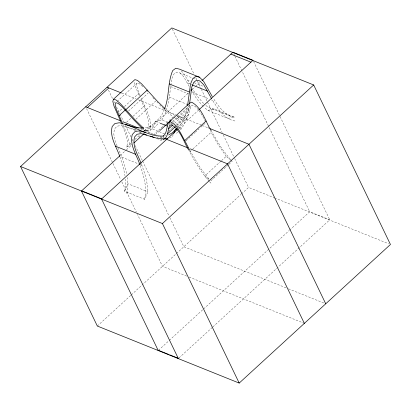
<?xml version="1.0" encoding="UTF-8"?>
<svg xmlns="http://www.w3.org/2000/svg" width="411" height="411" viewBox="0 0 411 411"><rect width="100%" height="100%" fill="white"/><g stroke="black" fill="none" stroke-linecap="round" stroke-linejoin="round"><path stroke-width="0.31" stroke-dasharray="2.06 1.54" d="M189.111 104.928C188.736 111.761 184.457 122.082 176.237 115.578M189.481 104.512C187.914 113.611 186.147 123.418 179.91 130.611M187.252 107.127C185.556 114.71 183.506 123.089 177.316 128.33M141.559 164.477C144.857 173.231 147.6 182.371 147.914 191.783L144.58 199.304L124.523 191.243L125.447 185.669L125.386 179.191M126.86 193.555C128.242 188.305 128.047 182.797 127.323 177.465M144.58 199.304C147.323 187.765 143.871 175.846 140.007 164.975M198.57 109.973L195.323 106.475L192.682 105.159L190.827 106.11C189.111 111.052 189.492 120.433 182.258 120.5L176.699 115.959M142.858 86.613L139.463 83.762L137.125 83.079L136.493 85.01L137.608 89.434L140.392 96.046M164.282 109.526C162.494 114.109 160.033 118.933 155.517 121.343C153.072 125.088 148.844 127.42 144.436 127.867M124.523 191.243L127.862 183.717L147.914 191.783M167.739 122.391L161.842 120.017L155.517 121.343L152.183 128.869L165.16 134.084M173.262 134.618L172.24 136.93L169.466 138.029M131.535 144.071L129.681 145.777L126.639 147.056C129.121 139.391 124.143 131.412 121.872 124.22M144.302 130.873L148.022 127.461L148.525 126.475L148.597 121.389L146.506 113.277L140.49 98.203M150.308 130.873C152.959 119.385 144.698 107.749 140.947 97.253M161.842 120.017L165.612 112.45L167.775 105.139L169.424 96.446L171.68 79.138L173.725 74.232L176.53 72.115L179.905 72.937L192.291 77.915M157.742 123.911C154.793 128.473 149.321 130.816 144.004 130.796M117.14 101.389L137.125 83.079M117.525 112.922L122.637 108.237M124.497 106.536L138.44 93.759L135.404 86.557L134.191 81.738M128.576 111.006L148.099 93.122M126.557 122.247L131.207 117.988M133.066 116.282L144.687 105.637M135.866 119.247L155.851 100.936M126.639 147.056L130.826 143.223M135.008 139.391L140.12 134.705M138.975 137.259L139.904 136.406M145.484 131.294L151.058 126.182L148.022 127.461M120.259 155.45L125.905 150.277M126.377 149.845L131.551 145.098M144.256 133.462L145.669 132.167M146.609 131.304L188.315 93.086M192.101 89.624L194.937 87.024M195.41 86.593L200.136 82.262M152.748 135.599L151.818 136.452L153.339 135.81M153.211 135.173L173.201 116.858L167 112.064L158.507 103.783M155.322 134.746L159.504 130.914M168.613 124.959L170.473 123.254M172.327 121.553L188.598 106.644M170.842 124.425L172.702 122.719M173.165 122.293L190.827 106.11M174.536 123.357L189.877 109.305M168.818 131.047L173.468 126.788M175.728 124.723L185.551 115.717M176.843 125.304L188.926 114.232M160.876 140.089L162.273 138.815M162.735 138.389L165.993 135.409M176.679 125.612L182.258 120.5M177.809 126.824L186.738 118.64M178.749 128.294L198.446 110.246M186.019 140.798L194.85 132.707M195.317 132.28L199.037 128.874M200.892 127.174L205.079 123.341M189.677 151.911L192.466 149.357M192.934 148.931L211.059 132.321M221.041 161.061L204.77 175.965L208.937 179.371M221.503 160.634L226.153 156.375L231.244 160.537M210.792 180.886L228.454 164.703M228.917 164.277L232.174 161.297L231.018 160.115M97.325 326.036L130.842 295.324M131.315 294.893L241.016 194.372M241.488 193.941L248.573 187.447L274.003 197.67M158.451 350.326L168.803 340.842M169.27 340.411L203.152 309.37M203.62 308.938L289.169 230.55M289.642 230.119L309.699 211.742L329.756 219.803L277.574 267.612M178.975 357.96L212.384 327.346M212.857 326.915L277.101 268.049M176.427 133.231L177.758 132.409M162.068 136.827L160.84 137.12L158.05 136.765M207.915 110.369L214.234 109.043L234.291 117.109L227.971 118.43L207.915 110.369L203.943 107.261M179.021 128.684L181.893 128.083L177.177 126.187M161.908 140.105L160.526 140.084L157.958 139.298M214.234 109.043C210.53 108.776 207.231 106.742 204.519 104.327M234.291 117.109L230.206 116.118L210.155 108.057M234.928 120.978C223.949 119.226 217.753 108.273 212.194 99.755M178.415 119.036L175.518 118.188L173.714 117.202M136.801 130.159L121.055 125.519L116.986 126.218L114.484 128.967L113.724 133.575L114.756 139.735L117.505 147.02M174.937 115.347L171.67 113.806L165.643 109.234M192.882 78.152L196.422 79.575M181.256 70.933L183.506 73.173L187.642 80.073L190.596 81.255M194.131 82.678L203.573 86.474M187.457 83.037L191.583 84.697M192.533 92.326L209.05 98.964M211.408 99.914L212.59 100.387M170.524 86.587L188.808 93.939M169.301 97.191L186.995 104.307M187.586 104.543L189.358 105.257M121.831 93.158L136.036 98.866M138.404 99.816L175.661 114.797M176.247 115.034L201.647 125.247M202.238 125.483L208.742 128.098M168.33 122.627L172.456 124.286M155.517 121.343L159.648 123.002M140.69 128.926L154.87 134.623M160.177 136.76L163.717 138.183M134.037 129.501L136.401 130.451M139.35 131.633L144.066 133.534M126.48 126.942L135.327 130.498M138.867 131.921L141.816 133.107M274.594 197.912L388.678 243.774M121.774 157.161L139.473 164.277M140.064 164.513L141.831 165.222M286.107 287.859L183.856 246.749L169.389 216.695M288.476 288.81L324.546 303.313M186.717 276.089L162.473 266.338L137.438 214.321M189.086 277.04L304.351 323.38M230.206 116.118C222.603 112.429 217.655 105.103 213.258 98.172M149.794 133.066L144.266 128.828M156.709 136.683L158.096 137.819M142.971 129.234L145.617 131.654M179.905 72.937L183.619 76.636L189.481 86.937M203.63 103.572L196.812 95.619L192.214 88.509M203.168 106.475L196.895 99.041L192.143 91.689M209.523 181.652L211.48 183.655M156.987 102.154L157.747 102.971M146.357 90.292L147.647 91.694M152.82 97.577L154.49 99.441M230.242 159.329L221.914 148.669L211.531 131.438M208.865 178.919L200.532 168.263L190.149 151.027M209.107 181.189C201.102 172.204 195.009 161.723 189.291 151.197M226.153 156.375L217.707 143.953L210.668 131.607M198.903 110.467L202.202 115.404L205.68 121.872M208.315 127.097L209.199 128.787M187.642 80.073L189.635 83.901M253.536 61.434L329.756 219.803M233.761 53.949L234.594 55.685M234.871 56.261L309.699 211.742M172.358 29.078L194.054 74.165M195.723 77.633L197.11 80.52M197.393 81.101L201.005 88.612M201.287 89.192L222.145 132.542M223.26 134.854L234.388 157.973M234.666 158.548L248.573 187.447M108.473 90.117L112.645 98.784M114.037 101.676L114.592 102.832M116.539 106.875L119.878 113.811M120.156 114.392L123.49 121.327M125.437 125.37L131.001 136.93M132.116 139.242L132.948 140.978M135.178 145.602L142.406 160.629M142.684 161.21L169.111 216.114M86.536 108.55L112.681 162.879M112.958 163.46L120.747 179.643M121.862 181.955L136.324 212.009M138.44 93.759L139.976 97.088M117.803 147.683C121.728 156.339 125.103 165.33 126.845 174.701M123.305 125.227C125.982 131.864 128.869 138.599 129.681 145.777M119.95 156.915L123.444 167.971L124.985 175.636"/><path stroke-width="0.62" d="M212.271 96.575L203.558 81.239L199.515 77.206L179.458 69.14L175.78 68.247L172.723 70.553C167.405 82.683 169.589 96.708 164.482 109.028M199.515 77.206L195.836 76.312L192.78 78.614L190.55 83.962L187.601 105.35M189.558 103.906L191.732 87.199L193.781 82.292L196.586 80.181L199.962 80.998L203.671 84.702L211.603 98.702M211.244 130.914C205.284 121.219 202.089 107.959 191.649 102.169L189.625 103.207L168.248 122.797C166.496 127.199 167.19 132.943 163.182 136.221M165.171 108.833L156.956 100.823L141.656 83.921L137.428 80.371L134.88 79.626L113.498 99.215L112.809 101.327L114.022 106.146L121.409 123.1M173.776 133.457L175.574 129.408L176.884 128.597M20.55 166.512L171.798 27.922L313.675 84.964L390.45 244.488L239.202 383.078L97.325 326.036L20.55 166.512L162.427 223.553L239.202 383.078M87.435 107.512L108.812 87.923M119.046 115.712L125.555 109.747M143.788 128.427L135.573 120.418L125.9 109.624L147.282 90.035M119.791 155.877L81.676 190.802L101.733 198.867L177.357 129.573M133.904 142.946L143.788 133.894M190.683 90.923L191.629 90.055M202.027 80.525L232.924 52.218L252.981 60.278L198.919 109.814M159.966 130.487L171.125 120.264M168.495 128.895L172.682 125.062M167.544 133.822L175.446 126.583M189.861 150.503L184.745 140.562L206.127 120.973M162.427 223.553L313.675 84.964M163.182 139.802C168.418 137.212 167.667 130.385 169.445 125.699L171.305 124.749C180.599 129.881 183.512 141.405 188.7 150.072M168.248 122.797L170.267 121.764C177.752 125.211 180.758 133.914 184.745 140.562M168.633 134.952L172.553 132.732L175.574 129.408L176.725 129.167M167.77 138.466L162.951 138.903L156.858 138.219L141.112 133.585L137.043 134.279L134.541 137.027C132.085 146.342 138.004 154.885 141.086 163.316M143.814 127.965L141.137 128.073L135.24 127.415L119.354 122.755L114.916 123.516L112.193 126.511C109.434 137.12 116.472 146.701 119.75 156.365M163.866 136.031C150.036 136.858 137.849 128.319 125.201 124.281M145.258 132.347L139.411 130.821L134.972 131.582L132.25 134.577C129.491 145.186 136.529 154.762 139.807 164.431M113.498 99.215L116.046 99.96L120.274 103.515L125.9 109.624M230.864 54.108L250.916 62.169M192.173 84.933L207.509 91.103M169.245 83.926L189.301 91.987M107.081 87.224L121.24 92.917M209.929 128.571L248.958 144.266L325.733 303.791M160.239 123.238L167.318 126.085M85.699 106.814L120.572 120.834M122.94 121.79L138.327 127.975M164.898 138.656L187.955 147.924M190.319 148.88L227.576 163.855L304.351 323.38M150.554 136.139L154.094 137.562M144.764 134.294L146.537 135.003M115.486 146.188L135.543 154.248M158.451 350.326L168.479 354.359M169.656 354.832L178.508 358.392M142.165 128.443L133.945 119.961L121.964 106.608L118.08 103.351L115.743 102.668L115.111 104.605L116.226 109.028L122.555 123.475M190.956 89.593L191.547 90.641M101.615 199.104L178.389 358.628M81.455 190.997L158.23 350.521"/></g></svg>
